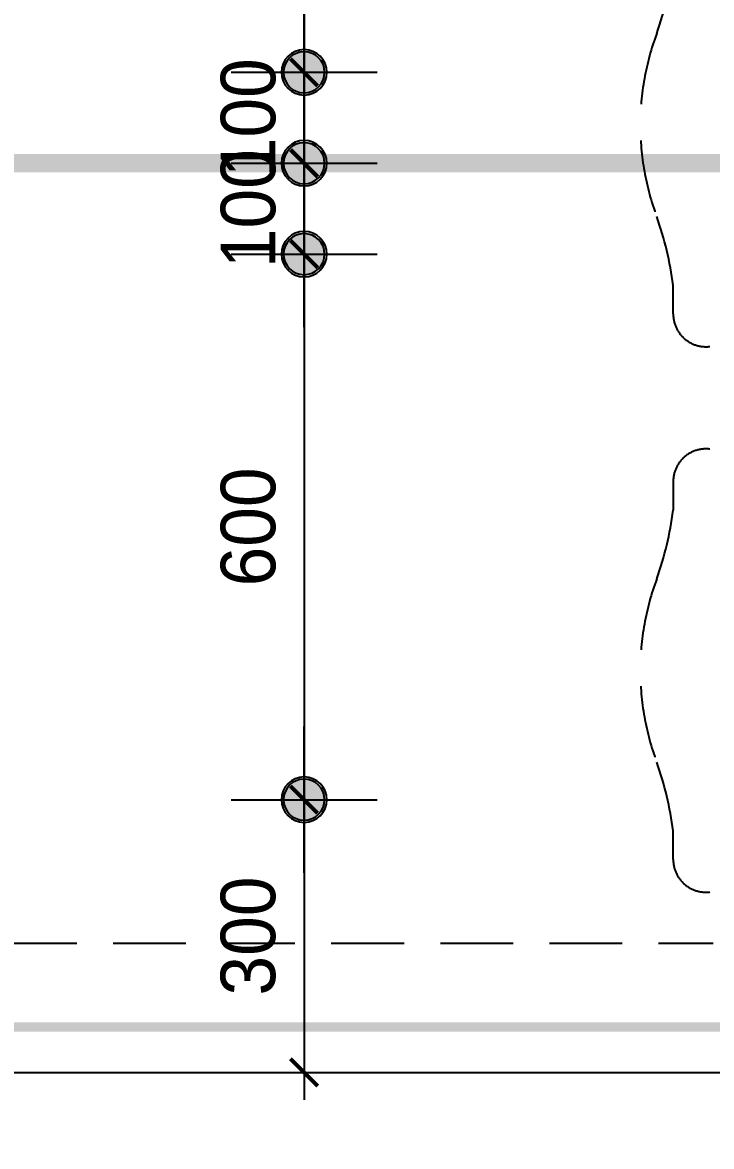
# Model space of a CAD drawing. Header units: millimetres. Extents: x 236955 to 308542, y 30900 to 88969.
# Drawn here: x 295355 to 296113, y 67677 to 68913 of the extents above; entities that cross this region are included whole.
import ezdxf

# ---------------------------------------------------------------- set-up
doc = ezdxf.new("R2010")
doc.units = ezdxf.units.MM
doc.header["$LTSCALE"] = 100
doc.header["$PDMODE"] = 3
for name, pattern in [('DH-HID2', [1.2, 0.8, -0.4]), ('HID', [2.3, 1.5, -0.8]), ('HID2', [1, 0.5, -0.5])]:
    doc.linetypes.add(name, pattern=pattern)
doc.layers.get('DEFPOINTS').update_dxf_attribs({"color": 248})
for name, color, linetype in [('06-LIGHT', 4, 'Continuous'), ('07-DIM WAL', 5, 'Continuous'), ('3.기호.계단선', 30, 'Continuous'), ('CEIL-LIGHT', 7, 'Continuous'), ('CO-BATH', 6, 'Continuous'), ('FU-FURM', 251, 'DH-HID2'), ('RC-LIGHT', 7, 'Continuous')]:
    doc.layers.add(name, color=color, linetype=linetype)
doc.styles.add('HY 울릉도 L', font='')
doc.styles.get('HY 울릉도 L').set_extended_font_data('HY울릉도L')
doc.dimstyles.new('30', dxfattribs={"dimscale": 30, "dimtxt": 2, "dimasz": 1, "dimexe": 1, "dimexo": 1, "dimgap": 1, "dimtad": 1, "dimdec": 0, "dimrnd": 0.05, "dimdsep": 46, "dimlunit": 6, "dimtxsty": 'HY 울릉도 L', "dimblk": 'ARCHTICK', "dimcen": 2.5, "dimdle": 1, "dimclrd": 133, "dimclre": 133, "dimclrt": 30, "dimadec": 0, "dimazin": 0, "dimtfac": 1, "dimtdec": 0, "dimtix": 1, "dimtmove": 2, "dimatfit": 3, "dimldrblk": 'ARCHTICK', "dimfxl": 1, "dimlwd": -1, "dimlwe": -1, "dimarcsym": 0})

# ---------------------------------------------------------------- blocks, each defined once
blk = doc.blocks.new('vjswjdjeh')
at = {"layer": 'FU-FURM', "color": 8}
for p, q in [((333259.1, 62040.3), (333259.1, 62071.7)), ((333259.1, 61855.7), (333259.1, 61824.3)), ((333259.1, 61440.3), (333259.1, 61471.7)), ((332403.2, 61348), (333303.2, 61348))]:
    blk.add_line(p, q, dxfattribs=at)
for centre, radius, start, end in [((332894.5, 62471.6), 367.7, 340.4837, 352.6116), ((333512.7, 62248), 289.7, 159.6554, 200.3446), ((332894.5, 62024.4), 367.7, 7.3884, 19.5163), ((333295.3, 62040.3), 36.1, 180, 277.0165), ((333295.3, 61855.7), 36.1, 82.9835, 180), ((332894.5, 61871.6), 367.7, 340.4837, 352.6116), ((333512.7, 61648), 289.7, 159.6554, 200.3446), ((332894.5, 61424.4), 367.7, 7.3884, 19.5163), ((333295.3, 61440.3), 36.1, 180, 277.0165)]:
    blk.add_arc(centre, radius, start, end, dxfattribs=at)
blk = doc.blocks.new('1')
at = {"linetype": 'Continuous'}
h = blk.add_hatch(color=4, dxfattribs=at)
h.dxf.hatch_style = 1
edge = h.paths.add_edge_path()
edge.add_arc((11539653.5, -14273503.8), 37.5, 0, 360)
at = {"color": 1, "linetype": 'Continuous'}
for p, q in [((11539653.5, -14273637.1), (11539653.5, -14273370.5)), ((11539520.2, -14273503.8), (11539786.8, -14273503.8))]:
    blk.add_line(p, q, dxfattribs=at)
at = {"color": 4, "linetype": 'Continuous'}
for radius in [41.5, 37.5]:
    blk.add_circle((11539653.5, -14273503.8), radius, dxfattribs=at)
blk = doc.blocks.new('_ArchTick')
at = {"color": 0, "linetype": 'ByBlock', "const_width": 0.15}
blk.add_lwpolyline([(-0.5, -0.5), (0.5, 0.5)], dxfattribs=at)
blk = doc.blocks.new('*D235')
at = {"layer": '07-DIM WAL', "color": 133}
for p, q in [((295664.6, 68858.5), (295664.6, 68888.5)), ((295664.6, 68858.5), (295664.6, 68758.5)), ((295694.6, 68858.5), (295694.6, 68858.5)), ((295664.6, 68758.5), (295664.6, 68728.5)), ((295694.6, 68758.5), (295694.6, 68758.5))]:
    blk.add_line(p, q, dxfattribs=at)
at = {"layer": 'DEFPOINTS', "color": 0}
for p in [(295664.6, 68858.5), (295664.6, 68758.5), (295664.6, 68758.5)]:
    blk.add_point(p, dxfattribs=at)
at = {"layer": '07-DIM WAL', "color": 133, "xscale": 30, "yscale": 30, "zscale": 30}
for p, rotation in [((295664.6, 68858.5), 270), ((295664.6, 68758.5), 90)]:
    blk.add_blockref('_ArchTick', p, dxfattribs=dict(at, rotation=rotation))
at = {"layer": '07-DIM WAL', "color": 30, "insert": (295603.4, 68808.5), "char_height": 60, "attachment_point": 5, "rotation": 90, "style": 'HY 울릉도 L'}
blk.add_mtext('100', dxfattribs=at)
blk = doc.blocks.new('*D236')
at = {"layer": '07-DIM WAL', "color": 133}
for p, q in [((295664.6, 68758.5), (295664.6, 68788.5)), ((295634.6, 68758.5), (295634.6, 68758.5)), ((295664.6, 68758.5), (295664.6, 68658.5)), ((295634.6, 68658.5), (295634.6, 68658.5)), ((295664.6, 68658.5), (295664.6, 68628.5))]:
    blk.add_line(p, q, dxfattribs=at)
at = {"layer": 'DEFPOINTS', "color": 0}
for p in [(295664.6, 68758.5), (295664.6, 68658.5), (295664.6, 68658.5)]:
    blk.add_point(p, dxfattribs=at)
at = {"layer": '07-DIM WAL', "color": 133, "xscale": 30, "yscale": 30, "zscale": 30}
for p, rotation in [((295664.6, 68758.5), 270), ((295664.6, 68658.5), 90)]:
    blk.add_blockref('_ArchTick', p, dxfattribs=dict(at, rotation=rotation))
at = {"layer": '07-DIM WAL', "color": 30, "insert": (295603.4, 68708.5), "char_height": 60, "attachment_point": 5, "rotation": 90, "style": 'HY 울릉도 L'}
blk.add_mtext('100', dxfattribs=at)
blk = doc.blocks.new('*D237')
at = {"layer": '07-DIM WAL', "color": 133}
for p, q in [((295664.6, 68688.5), (295664.6, 68028.5)), ((295694.6, 68658.5), (295694.6, 68658.5)), ((295694.6, 68058.5), (295694.6, 68058.5))]:
    blk.add_line(p, q, dxfattribs=at)
at = {"layer": 'DEFPOINTS', "color": 0}
for p in [(295664.6, 68658.5), (295664.6, 68058.5), (295664.6, 68058.5)]:
    blk.add_point(p, dxfattribs=at)
at = {"layer": '07-DIM WAL', "color": 133, "xscale": 30, "yscale": 30, "zscale": 30}
for p, rotation in [((295664.6, 68658.5), 90), ((295664.6, 68058.5), 270)]:
    blk.add_blockref('_ArchTick', p, dxfattribs=dict(at, rotation=rotation))
at = {"layer": '07-DIM WAL', "color": 30, "insert": (295603.4, 68358.5), "char_height": 60, "attachment_point": 5, "rotation": 90, "style": 'HY 울릉도 L'}
blk.add_mtext('600', dxfattribs=at)
blk = doc.blocks.new('*D238')
at = {"layer": '07-DIM WAL', "color": 133}
for p, q in [((295664.6, 69488.5), (295664.6, 68828.5)), ((295694.6, 69458.5), (295694.6, 69458.5)), ((295694.6, 68858.5), (295694.6, 68858.5))]:
    blk.add_line(p, q, dxfattribs=at)
at = {"layer": 'DEFPOINTS', "color": 0}
for p in [(295664.6, 69458.5), (295664.6, 68858.5), (295664.6, 68858.5)]:
    blk.add_point(p, dxfattribs=at)
at = {"layer": '07-DIM WAL', "color": 133, "xscale": 30, "yscale": 30, "zscale": 30}
for p, rotation in [((295664.6, 69458.5), 90), ((295664.6, 68858.5), 270)]:
    blk.add_blockref('_ArchTick', p, dxfattribs=dict(at, rotation=rotation))
at = {"layer": '07-DIM WAL', "color": 30, "insert": (295603.4, 69158.5), "char_height": 60, "attachment_point": 5, "rotation": 90, "style": 'HY 울릉도 L'}
blk.add_mtext('600', dxfattribs=at)
blk = doc.blocks.new('*D379')
at = {"color": 133}
for p, q in [((295664.6, 68088.5), (295664.6, 67728.5)), ((295694.6, 68058.5), (295694.6, 68058.5)), ((295694.6, 67758.5), (295694.6, 67758.5))]:
    blk.add_line(p, q, dxfattribs=at)
at = {"layer": 'DEFPOINTS', "color": 0}
for p in [(295664.6, 68058.5), (295664.6, 67758.5), (295664.6, 67758.5)]:
    blk.add_point(p, dxfattribs=at)
at = {"color": 133, "xscale": 30, "yscale": 30, "zscale": 30}
for p, rotation in [((295664.6, 68058.5), 90), ((295664.6, 67758.5), 270)]:
    blk.add_blockref('_ArchTick', p, dxfattribs=dict(at, rotation=rotation))
at = {"color": 30, "insert": (295603.3, 67908.5), "char_height": 60, "attachment_point": 5, "rotation": 90, "style": 'HY 울릉도 L'}
blk.add_mtext('300', dxfattribs=at)

msp = doc.modelspace()

# ---------------------------------------------------------------- linework, layer by layer
at = {"layer": '06-LIGHT', "color": 10, "linetype": 'HID', "const_width": 10}
msp.add_lwpolyline([(294264.6, 67808.5), (297261.6, 67808.5, -0.414214), (297611.6, 67458.5), (297611.6, 66406.5)], format="xyb", dxfattribs=at)
at = {"layer": '3.기호.계단선', "color": 140, "linetype": 'HID2', "const_width": 20}
msp.add_lwpolyline([(297738.6, 62634.3), (297738.6, 68758.5), (294749.1, 68758.5), (294749.1, 72379.2)], dxfattribs=at)
at = {"layer": 'CEIL-LIGHT'}
msp.add_lwpolyline([(294264.6, 67758.5), (297261.6, 67758.5, -0.414214), (297561.6, 67458.5), (297561.6, 66306.5)], format="xyb", dxfattribs=at)

# ---------------------------------------------------------------- block references
at = {"layer": 'CO-BATH'}
msp.add_blockref('vjswjdjeh', (-37188.6, 6552.5), dxfattribs=at)
at = {"layer": 'RC-LIGHT', "xscale": -0.6024096385271789, "yscale": 0.6024096385271789, "zscale": 0.6024096385271789, "rotation": 270}
for p in [(8894160.9, -6882740), (8894160.9, -6882840), (8894160.9, -6882940), (8894160.9, -6883540)]:
    msp.add_blockref('1', p, dxfattribs=at)

# ---------------------------------------------------------------- dimensions: what is measured, and where the dimension line sits
dim = msp.add_linear_dim(base=(295664.6, 67758.5), p1=(295664.6, 68058.5), p2=(295664.6, 67758.5), angle=90, dimstyle='30', override={"dimfxl": 1.25})
dim.commit()
dim.dimension.update_dxf_attribs({"geometry": '*D379', "text_midpoint": (295603.3, 67908.5)})
at = {"layer": '07-DIM WAL'}
for base, p1, p2, picture, middle in [((295664.6, 68858.5), (295664.6, 69458.5), (295664.6, 68858.5), '*D238', (295603.4, 69158.5)), ((295664.6, 68758.5), (295664.6, 68858.5), (295664.6, 68758.5), '*D235', (295603.4, 68808.5)), ((295664.6, 68658.5), (295664.6, 68758.5), (295664.6, 68658.5), '*D236', (295603.4, 68708.5))]:
    dim = msp.add_linear_dim(base=base, p1=p1, p2=p2, angle=90, dimstyle='30', override={"dimfxl": 1.25}, dxfattribs=at)
    dim.commit()
    dim.dimension.update_dxf_attribs({"geometry": picture, "text_midpoint": middle})
dim = msp.add_linear_dim(base=(295664.6, 68058.5), p1=(295664.6, 68658.5), p2=(295664.6, 68058.5), angle=90, dimstyle='30', dxfattribs=at)
dim.commit()
dim.dimension.update_dxf_attribs({"geometry": '*D237', "text_midpoint": (295603.4, 68358.5)})

doc.saveas('drawing.dxf')
